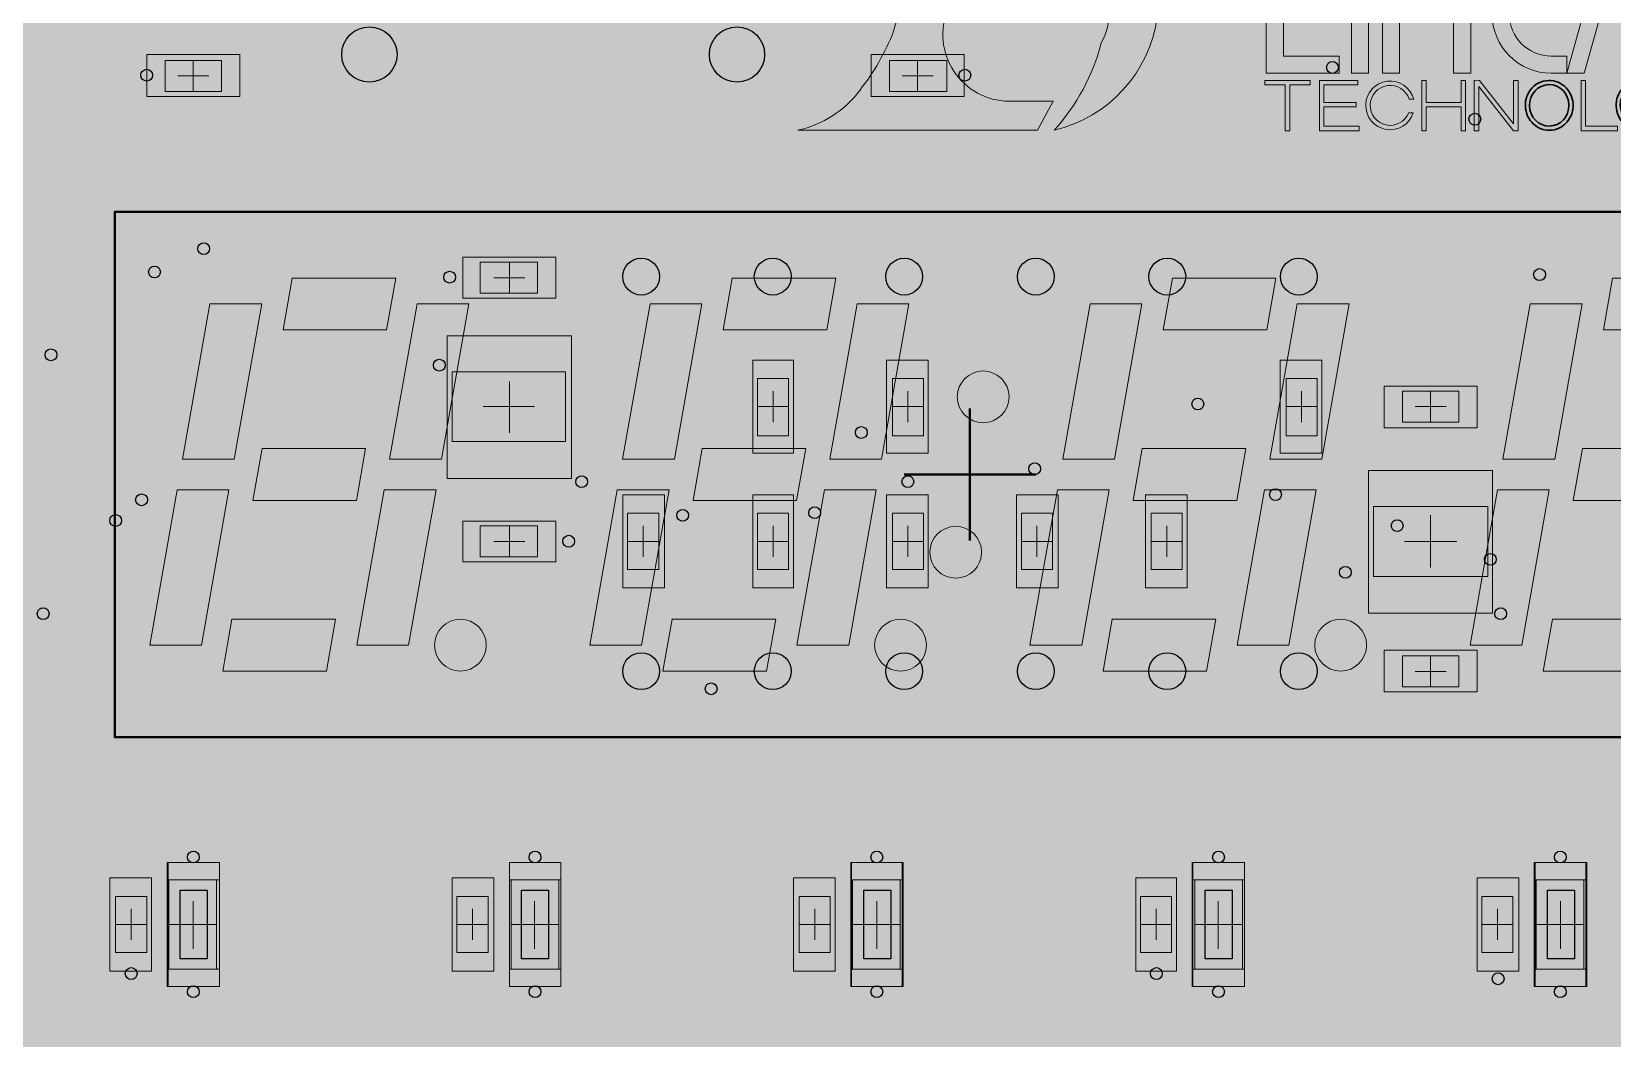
# Model space of a CAD drawing. Header units: metres. Extents: x 18 to 150, y 19 to 107.
# Drawn here: x 40.28 to 70.81, y 40.9 to 60.34 of the extents above; entities that cross this region are included whole.
import ezdxf

# ---------------------------------------------------------------- set-up
doc = ezdxf.new("R2010")
doc.units = ezdxf.units.M
for name, color, linetype, lineweight in [('7-SEG', 253, 'Continuous', 0), ('7-SEG-ON', 20, 'Continuous', 0), ('LED_GREEN', 80, 'Continuous', 0), ('RESISTOR', 251, 'Continuous', 0)]:
    doc.layers.add(name, color=color, linetype=linetype, lineweight=lineweight)
for name, color, linetype, lineweight, true_color in [('ANNOTATION', 7, 'Continuous', 30, 0xffffff), ('LED_BLB', 7, 'Continuous', 0, 0xf1eb9d), ('METAL', 7, 'Continuous', 0, 0xc1c6c8)]:
    doc.layers.add(name, color=color, linetype=linetype, lineweight=lineweight, true_color=true_color)
for name, color, linetype in [('CHIP', 250, 'Continuous'), ('PadHoleLayer', 156, 'Continuous'), ('PDF_Geometry', 6, 'Continuous'), ('Switches', 250, 'Continuous'), ('ViaHoleLayer', 16, 'Continuous')]:
    doc.layers.add(name, color=color, linetype=linetype)
doc.layers.add('LED_BLB_IN', color=7, linetype='Continuous', true_color=0xbabe74)
doc.layers.add('PCB', color=7, linetype='Continuous', true_color=0x1d428a)

# ---------------------------------------------------------------- blocks, each defined once
blk = doc.blocks.new('*U20')
at = {"layer": 'LED_BLB_IN'}
h = blk.add_hatch(color=256, dxfattribs=at)
h.dxf.hatch_style = 1
h.paths.add_polyline_path([(-0.2588016763149099, 0.6615313378169034), (0.2588016763149028, 0.6615313378169034), (0.2588016763149028, -0.6615313378168963), (-0.2588016763149099, -0.6615313378168963)])
h = blk.add_hatch(color=256, dxfattribs=at)
h.dxf.hatch_style = 1
h.paths.add_polyline_path([(-0.2588016763149099, 0.6615313378169034), (0.2588016763149028, 0.6615313378169034), (0.2588016763149028, -0.6615313378168963), (-0.2588016763149099, -0.6615313378168963)])
at = {"layer": 'LED_GREEN', "transparency": 33554534}
h = blk.add_hatch(color=256, dxfattribs=at)
h.dxf.hatch_style = 1
h.paths.add_polyline_path([(-0.4963328445464015, 0.8615313378169063), (0.4963328445464015, 0.8615313378169063), (0.4963328445464015, -0.8615313378168992), (-0.4963328445464015, -0.8615313378168992)])
at = {"layer": 'METAL'}
h = blk.add_hatch(color=256, dxfattribs=at)
h.dxf.hatch_style = 1
h.paths.add_polyline_path([(-0.4963328445464015, 1.198637639297367), (0.4963328445464015, 1.198637639297367), (0.4963328445464015, -1.19863763929736), (-0.4963328445464015, -1.19863763929736)])
at = {"layer": 'LED_BLB_IN'}
blk.add_lwpolyline([(-0.2588016763149099, 0.6615313378169034), (0.2588016763149028, 0.6615313378169034), (0.2588016763149028, -0.6615313378168963), (-0.2588016763149099, -0.6615313378168963)], close=True, dxfattribs=at)
at = {"layer": 'LED_GREEN'}
blk.add_lwpolyline([(0.4963328445464015, -0.8616376392973564), (0.4963328445464015, 0.8606376392973658), (-0.4963328445464015, 0.8606376392973658), (-0.4963328445464015, -0.8616376392973564)], close=True, dxfattribs=at)
at = {"layer": 'METAL'}
blk.add_lwpolyline([(-0.4963328445464015, 1.198637639297367), (0.4963328445464015, 1.198637639297367), (0.4963328445464015, -1.19863763929736), (-0.4963328445464015, -1.19863763929736)], close=True, dxfattribs=at)
blk = doc.blocks.new('*U17')
at = {"layer": 'METAL'}
h = blk.add_hatch(color=256, dxfattribs=at)
h.dxf.hatch_style = 1
h.paths.add_polyline_path([(-0.5070880949287613, 2.795442325903672), (1.492911905071239, 2.795442325903672), (1.669238885779706, 3.795442325903672), (-0.3307611142202944, 3.795442325903672)])
h = blk.add_hatch(color=256, dxfattribs=at)
h.dxf.hatch_style = 1
h.paths.add_polyline_path([(-1.918924604574514, 3.295442325903672), (-2.447905546699914, 0.2954423259036716), (-1.447905546699914, 0.2954423259036716), (-0.9189246045745136, 3.295442325903672)])
h = blk.add_hatch(color=256, dxfattribs=at)
h.dxf.hatch_style = 1
h.paths.add_polyline_path([(2.081075395425486, 3.295442325903672), (1.552094453300086, 0.2954423259036716), (2.552094453300086, 0.2954423259036716), (3.081075395425486, 3.295442325903672)])
h = blk.add_hatch(color=256, dxfattribs=at)
h.dxf.hatch_style = 1
h.paths.add_polyline_path([(-1.088163490354233, -0.5), (0.9118365096457666, -0.5), (1.088163490354233, 0.5), (-0.9118365096457666, 0.5)])
h = blk.add_hatch(color=256, dxfattribs=at)
h.dxf.hatch_style = 1
h.paths.add_polyline_path([(-2.552094453300057, -0.2954423259036645), (-3.081075395425458, -3.295442325903664), (-2.081075395425458, -3.295442325903664), (-1.552094453300057, -0.2954423259036645)])
h = blk.add_hatch(color=256, dxfattribs=at)
h.dxf.hatch_style = 1
h.paths.add_polyline_path([(1.447905546699943, -0.2954423259036645), (0.9189246045745421, -3.295442325903664), (1.918924604574542, -3.295442325903664), (2.447905546699943, -0.2954423259036645)])
h = blk.add_hatch(color=256, dxfattribs=at)
h.dxf.hatch_style = 1
h.paths.add_polyline_path([(-1.669238885779706, -3.795442325903664), (0.3307611142202944, -3.795442325903664), (0.5070880949287613, -2.795442325903664), (-1.492911905071239, -2.795442325903664)])
h = blk.add_hatch(color=256, dxfattribs=at)
h.dxf.hatch_style = 1
edge = h.paths.add_edge_path()
edge.add_arc((2.918924604574542, -3.295442325903664), 0.5, 0, 360)
at = {"layer": '7-SEG'}
for points in [[(-0.5070880949287613, 2.795442325903672), (1.492911905071239, 2.795442325903672), (1.669238885779706, 3.795442325903672), (-0.3307611142202944, 3.795442325903672), (-0.5070880949287613, 2.795442325903672)], [(-1.088163490354233, -0.5), (0.9118365096457666, -0.5), (1.088163490354233, 0.5), (-0.9118365096457666, 0.5), (-1.088163490354233, -0.5)], [(-1.669238885779706, -3.795442325903664), (0.3307611142202944, -3.795442325903664), (0.5070880949287613, -2.795442325903664), (-1.492911905071239, -2.795442325903664), (-1.669238885779706, -3.795442325903664)]]:
    blk.add_lwpolyline(points, dxfattribs=at)
for points in [[(-1.918924604574514, 3.295442325903672), (-2.447905546699914, 0.2954423259036716), (-1.447905546699914, 0.2954423259036716), (-0.9189246045745136, 3.295442325903672)], [(2.081075395425486, 3.295442325903672), (1.552094453300086, 0.2954423259036716), (2.552094453300086, 0.2954423259036716), (3.081075395425486, 3.295442325903672)], [(-2.552094453300057, -0.2954423259036645), (-3.081075395425458, -3.295442325903664), (-2.081075395425458, -3.295442325903664), (-1.552094453300057, -0.2954423259036645)], [(1.447905546699943, -0.2954423259036645), (0.9189246045745421, -3.295442325903664), (1.918924604574542, -3.295442325903664), (2.447905546699943, -0.2954423259036645)]]:
    blk.add_lwpolyline(points, close=True, dxfattribs=at)
blk.add_circle((2.918924604574542, -3.295442325903664), 0.5, dxfattribs=at)
blk = doc.blocks.new('*U18')
at = {"layer": '7-SEG-ON'}
h = blk.add_hatch(color=256, dxfattribs=at)
h.dxf.hatch_style = 1
h.paths.add_polyline_path([(-0.5070880949287613, 2.795442325903672), (1.492911905071239, 2.795442325903672), (1.669238885779706, 3.795442325903672), (-0.3307611142202944, 3.795442325903672)])
h = blk.add_hatch(color=256, dxfattribs=at)
h.dxf.hatch_style = 1
h.paths.add_polyline_path([(-1.918924604574514, 3.295442325903672), (-2.447905546699914, 0.2954423259036716), (-1.447905546699914, 0.2954423259036716), (-0.9189246045745136, 3.295442325903672)])
h = blk.add_hatch(color=256, dxfattribs=at)
h.dxf.hatch_style = 1
h.paths.add_polyline_path([(2.081075395425486, 3.295442325903672), (1.552094453300086, 0.2954423259036716), (2.552094453300086, 0.2954423259036716), (3.081075395425486, 3.295442325903672)])
h = blk.add_hatch(color=256, dxfattribs=at)
h.dxf.hatch_style = 1
h.paths.add_polyline_path([(-2.552094453300057, -0.2954423259036645), (-3.081075395425458, -3.295442325903664), (-2.081075395425458, -3.295442325903664), (-1.552094453300057, -0.2954423259036645)])
h = blk.add_hatch(color=256, dxfattribs=at)
h.dxf.hatch_style = 1
h.paths.add_polyline_path([(1.447905546699943, -0.2954423259036645), (0.9189246045745421, -3.295442325903664), (1.918924604574542, -3.295442325903664), (2.447905546699943, -0.2954423259036645)])
h = blk.add_hatch(color=256, dxfattribs=at)
h.dxf.hatch_style = 1
h.paths.add_polyline_path([(-1.669238885779706, -3.795442325903664), (0.3307611142202944, -3.795442325903664), (0.5070880949287613, -2.795442325903664), (-1.492911905071239, -2.795442325903664)])
at = {"layer": 'METAL'}
h = blk.add_hatch(color=256, dxfattribs=at)
h.dxf.hatch_style = 1
h.paths.add_polyline_path([(-1.088163490354233, -0.5), (0.9118365096457666, -0.5), (1.088163490354233, 0.5), (-0.9118365096457666, 0.5)])
h = blk.add_hatch(color=256, dxfattribs=at)
h.dxf.hatch_style = 1
edge = h.paths.add_edge_path()
edge.add_arc((2.918924604574542, -3.295442325903664), 0.5, 0, 360)
at = {"layer": '7-SEG'}
blk.add_lwpolyline([(-1.088163490354233, -0.5), (0.9118365096457666, -0.5), (1.088163490354233, 0.5), (-0.9118365096457666, 0.5), (-1.088163490354233, -0.5)], dxfattribs=at)
blk.add_circle((2.918924604574542, -3.295442325903664), 0.5, dxfattribs=at)
at = {"layer": '7-SEG-ON'}
for points in [[(-0.5070880949287613, 2.795442325903672), (1.492911905071239, 2.795442325903672), (1.669238885779706, 3.795442325903672), (-0.3307611142202944, 3.795442325903672), (-0.5070880949287613, 2.795442325903672)], [(-1.669238885779706, -3.795442325903664), (0.3307611142202944, -3.795442325903664), (0.5070880949287613, -2.795442325903664), (-1.492911905071239, -2.795442325903664), (-1.669238885779706, -3.795442325903664)]]:
    blk.add_lwpolyline(points, dxfattribs=at)
for points in [[(-1.918924604574514, 3.295442325903672), (-2.447905546699914, 0.2954423259036716), (-1.447905546699914, 0.2954423259036716), (-0.9189246045745136, 3.295442325903672)], [(2.081075395425486, 3.295442325903672), (1.552094453300086, 0.2954423259036716), (2.552094453300086, 0.2954423259036716), (3.081075395425486, 3.295442325903672)], [(-2.552094453300057, -0.2954423259036645), (-3.081075395425458, -3.295442325903664), (-2.081075395425458, -3.295442325903664), (-1.552094453300057, -0.2954423259036645)], [(1.447905546699943, -0.2954423259036645), (0.9189246045745421, -3.295442325903664), (1.918924604574542, -3.295442325903664), (2.447905546699943, -0.2954423259036645)]]:
    blk.add_lwpolyline(points, close=True, dxfattribs=at)
blk = doc.blocks.new('*U16')
at = {"layer": '7-SEG-ON'}
h = blk.add_hatch(color=256, dxfattribs=at)
h.dxf.hatch_style = 1
h.paths.add_polyline_path([(-0.5070880949287613, 2.795442325903672), (1.492911905071239, 2.795442325903672), (1.669238885779706, 3.795442325903672), (-0.3307611142202944, 3.795442325903672)])
h = blk.add_hatch(color=256, dxfattribs=at)
h.dxf.hatch_style = 1
h.paths.add_polyline_path([(-1.918924604574514, 3.295442325903672), (-2.447905546699914, 0.2954423259036716), (-1.447905546699914, 0.2954423259036716), (-0.9189246045745136, 3.295442325903672)])
h = blk.add_hatch(color=256, dxfattribs=at)
h.dxf.hatch_style = 1
h.paths.add_polyline_path([(-1.088163490354233, -0.5), (0.9118365096457666, -0.5), (1.088163490354233, 0.5), (-0.9118365096457666, 0.5)])
h = blk.add_hatch(color=256, dxfattribs=at)
h.dxf.hatch_style = 1
h.paths.add_polyline_path([(-2.552094453300057, -0.2954423259036645), (-3.081075395425458, -3.295442325903664), (-2.081075395425458, -3.295442325903664), (-1.552094453300057, -0.2954423259036645)])
at = {"layer": 'METAL'}
h = blk.add_hatch(color=256, dxfattribs=at)
h.dxf.hatch_style = 1
h.paths.add_polyline_path([(2.081075395425486, 3.295442325903672), (1.552094453300086, 0.2954423259036716), (2.552094453300086, 0.2954423259036716), (3.081075395425486, 3.295442325903672)])
h = blk.add_hatch(color=256, dxfattribs=at)
h.dxf.hatch_style = 1
h.paths.add_polyline_path([(1.447905546699943, -0.2954423259036645), (0.9189246045745421, -3.295442325903664), (1.918924604574542, -3.295442325903664), (2.447905546699943, -0.2954423259036645)])
h = blk.add_hatch(color=256, dxfattribs=at)
h.dxf.hatch_style = 1
h.paths.add_polyline_path([(-1.669238885779706, -3.795442325903664), (0.3307611142202944, -3.795442325903664), (0.5070880949287613, -2.795442325903664), (-1.492911905071239, -2.795442325903664)])
h = blk.add_hatch(color=256, dxfattribs=at)
h.dxf.hatch_style = 1
edge = h.paths.add_edge_path()
edge.add_arc((2.918924604574542, -3.295442325903664), 0.5, 0, 360)
at = {"layer": '7-SEG'}
for points in [[(2.081075395425486, 3.295442325903672), (1.552094453300086, 0.2954423259036716), (2.552094453300086, 0.2954423259036716), (3.081075395425486, 3.295442325903672)], [(1.447905546699943, -0.2954423259036645), (0.9189246045745421, -3.295442325903664), (1.918924604574542, -3.295442325903664), (2.447905546699943, -0.2954423259036645)]]:
    blk.add_lwpolyline(points, close=True, dxfattribs=at)
blk.add_lwpolyline([(-1.669238885779706, -3.795442325903664), (0.3307611142202944, -3.795442325903664), (0.5070880949287613, -2.795442325903664), (-1.492911905071239, -2.795442325903664), (-1.669238885779706, -3.795442325903664)], dxfattribs=at)
blk.add_circle((2.918924604574542, -3.295442325903664), 0.5, dxfattribs=at)
at = {"layer": '7-SEG-ON'}
for points in [[(-0.5070880949287613, 2.795442325903672), (1.492911905071239, 2.795442325903672), (1.669238885779706, 3.795442325903672), (-0.3307611142202944, 3.795442325903672), (-0.5070880949287613, 2.795442325903672)], [(-1.088163490354233, -0.5), (0.9118365096457666, -0.5), (1.088163490354233, 0.5), (-0.9118365096457666, 0.5), (-1.088163490354233, -0.5)]]:
    blk.add_lwpolyline(points, dxfattribs=at)
for points in [[(-1.918924604574514, 3.295442325903672), (-2.447905546699914, 0.2954423259036716), (-1.447905546699914, 0.2954423259036716), (-0.9189246045745136, 3.295442325903672)], [(-2.552094453300057, -0.2954423259036645), (-3.081075395425458, -3.295442325903664), (-2.081075395425458, -3.295442325903664), (-1.552094453300057, -0.2954423259036645)]]:
    blk.add_lwpolyline(points, close=True, dxfattribs=at)
blk = doc.blocks.new('LINEAR TECH')
at = {"layer": 'ANNOTATION'}
h = blk.add_hatch(color=256, dxfattribs=at)
h.dxf.hatch_style = 1
edge = h.paths.add_edge_path()
edge.add_line((0, 0), (4.626031840400749, -0.00191955551354539))
edge.add_line((4.626031840400749, -0.00191955551354539), (4.928759317501893, 0.5610725039951205))
edge.add_line((4.928759317501893, 0.5610725039951205), (3.989922166330594, 0.5610725039951205))
edge.add_arc((4.085128420867689, 1.843328603528007), 1.285785726974862, 153.8824519708261, 265.75363655423314, ccw=False)
edge.add_arc((7.592252955351261, 0.9878866353270208), 4.873528446852949, 140.5350401398512, 163.0420241634, ccw=False)
edge.add_arc((3.999936798193593, 2.26823795254738), 1.825238212600503, 95.34776291812565, 134.5289854023337)
edge.add_arc((5.792133294811415, 0.8965487719539895), 4.072181129779375, 138.9757113119129, 165.5799914402694)
edge.add_arc((-2.265182571510798, 3.511179069022333), 4.413840888579909, 321.57264428057556, 338.7388729883635, ccw=False)
edge.add_arc((-0.4202675945728895, 1.962791091400989), 2.007280179628935, 282.08553279587215, 323.4668018395001, ccw=False)
h = blk.add_hatch(color=256, dxfattribs=at)
h.dxf.hatch_style = 1
edge = h.paths.add_edge_path()
edge.add_line((3.85925666526196, 3.530624883452745), (4.162313763006843, 4.093830226907357))
edge.add_line((4.162313763006843, 4.093830226907357), (8.788345603407592, 4.092666859929452))
edge.add_arc((9.277706086732685, 2.02213640969098), 2.127573742083901, 103.2975843058664, 142.2494645982453)
edge.add_arc((11.42060093000847, 0.3707084000297587), 4.832975004587621, 142.3226777403317, 157.9890316745283)
edge.add_arc((4.361562200449614, 2.535582543347256), 2.602456433955687, 283.06611517872545, 352.1920404572092, ccw=False)
edge.add_arc((1.988783091797931, 2.684422853636232), 3.996462347836144, 317.8113651634532, 345.4817802377087)
edge.add_arc((4.76929483386102, 2.286337531639387), 1.244597711886554, 330.9796642218444, 448.6703947132416)
edge.add_line((4.798174363737203, 3.530600139446669), (3.85925666526196, 3.530624883452745))
h = blk.add_hatch(color=256, dxfattribs=at)
h.dxf.hatch_style = 1
h.paths.add_polyline_path([(9.043026024321158, 4.105812906779811), (9.37503157036631, 4.105812906779811), (9.37503157036631, 1.430417867686081), (10.45159198227221, 1.430417867686081), (10.45159198227221, 1.098431711090569), (9.043026024321158, 1.098431711090569)])
h = blk.add_hatch(color=256, dxfattribs=at)
h.dxf.hatch_style = 1
h.paths.add_polyline_path([(10.68891884576534, 4.105812906779811), (11.02080805511269, 4.105812906779811), (11.02080805511269, 1.098548047788356), (10.68891884576534, 1.098548047788356)])
h = blk.add_hatch(color=256, dxfattribs=at)
h.dxf.hatch_style = 1
edge = h.paths.add_edge_path()
edge.add_line((11.28673435681269, 4.105735348981284), (11.28673435681269, 1.098334763842409))
edge.add_line((11.28673435681269, 1.098334763842409), (11.61860417671043, 1.098334763842409))
edge.add_line((11.61860417671043, 1.098334763842409), (11.61869489037222, 3.758758229897637))
edge.add_arc((10.58223802163402, 0.8550357980370795), 3.083155332130509, 47.574218342864185, 70.3564464366462, ccw=False)
edge.add_line((12.66224130314155, 3.130872600394113), (12.66224130314155, 1.098334763842409))
edge.add_line((12.66224130314155, 1.098334763842409), (12.9942468491867, 1.098334763842409))
edge.add_line((12.9942468491867, 1.098334763842409), (12.9942468491867, 4.105735348981284))
edge.add_line((12.9942468491867, 4.105735348981284), (12.66224130314155, 4.105735348981284))
edge.add_line((12.66224130314155, 4.105735348981284), (12.66237783114833, 3.541015474223911))
edge.add_arc((11.21658332804486, 2.01543634197641), 2.101835729535789, 46.5380847188295, 83.56200962233412)
edge.add_line((11.45225761288548, 4.104017454937576), (11.28673435681269, 4.105735348981284))
h = blk.add_hatch(color=256, dxfattribs=at)
h.dxf.hatch_style = 1
edge = h.paths.add_edge_path()
edge.add_line((14.89164022180483, 3.772663383206385), (14.89164022180483, 4.104882213197484))
edge.add_line((14.89164022180483, 4.104882213197484), (13.4069125057001, 4.104882213197484))
edge.add_line((13.4069125057001, 4.104882213197484), (13.4069125057001, 3.355576932176938))
edge.add_line((13.4069125057001, 3.355576932176938), (13.18391444548488, 3.355576932176938))
edge.add_line((13.18391444548488, 3.355576932176938), (13.18391444548488, 3.023707112279212))
edge.add_line((13.18391444548488, 3.023707112279212), (13.4069125057001, 3.023707112279212))
edge.add_line((13.4069125057001, 3.023707112279212), (13.40671861120378, 2.245666666904349))
edge.add_arc((14.55406330486744, 2.244923465655736), 1.147344934370761, 179.9628862283899, 269.8016198942041)
edge.add_line((14.55009076174769, 1.097585408530719), (14.84964069412721, 1.09757857530677))
edge.add_line((14.84964069412721, 1.09757857530677), (14.84892526426599, 1.429487174103755))
edge.add_line((14.84892526426599, 1.429487174103755), (14.55010438664755, 1.429508716856091))
edge.add_arc((14.55197584315512, 2.242758249459582), 0.8132516859061875, 179.9615510406608, 269.8681507140762, ccw=False)
edge.add_line((13.73872434036181, 2.243303990854898), (13.7379679687133, 3.023707112279212))
edge.add_line((13.7379679687133, 3.023707112279212), (14.88700614334284, 3.023707112279212))
edge.add_line((14.88700614334284, 3.023707112279212), (14.88700614334284, 3.355576932176938))
edge.add_line((14.88700614334284, 3.355576932176938), (13.73889866229562, 3.355576932176938))
edge.add_line((13.73889866229562, 3.355576932176938), (13.7390149989934, 3.772663383206385))
edge.add_line((13.7390149989934, 3.772663383206385), (14.89164022180483, 3.772663383206385))
h = blk.add_hatch(color=256, dxfattribs=at)
h.dxf.hatch_style = 1
edge = h.paths.add_edge_path()
edge.add_line((14.84964069412721, 1.09757857530677), (15.18597206721541, 1.09757857530677))
edge.add_line((15.18597206721541, 1.09757857530677), (15.72562933503531, 3.024084689591241))
edge.add_line((15.72562933503531, 3.024084689591241), (16.14544110765868, 3.02558086330815))
edge.add_line((16.14544110765868, 3.02558086330815), (16.68498980769878, 1.098431711090569))
edge.add_line((16.68498980769878, 1.098431711090569), (17.2776671145937, 1.098431711090569))
edge.add_line((17.2776671145937, 1.098431711090569), (17.27748624777943, 1.519784565084223))
edge.add_arc((18.52891795876658, 3.152006470177576), 2.056752215200168, 232.5224589565818, 273.1954201007371)
edge.add_line((18.64356481370385, 1.098452045920993), (18.64359567280446, 1.430204583740135))
edge.add_arc((18.55546939660141, 3.276857335006769), 1.848754343961913, 236.2723738667401, 272.73220606458335, ccw=False)
edge.add_arc((17.31122430868126, 2.914383839110487), 1.195111802575504, 280.4971097979048, 454.4928603096571)
edge.add_line((17.21760538320272, 4.105823186054977), (16.94546767405225, 4.104668929251531))
edge.add_line((16.94546767405225, 4.104668929251531), (16.94546767405225, 1.386442595921181))
edge.add_line((16.94546767405225, 1.386442595921181), (16.18375314526735, 4.104475034755211))
edge.add_line((16.18375314526735, 4.104475034755211), (15.68722811909647, 4.104475034755211))
edge.add_line((15.68722811909647, 4.104475034755211), (15.47804207671133, 3.356526769350523))
edge.add_line((15.47804207671133, 3.356526769350523), (15.26170725747719, 3.356527015208897))
edge.add_line((15.26170725747719, 3.356527015208897), (15.26170725747719, 3.024308185217791))
edge.add_line((15.26170725747719, 3.024308185217791), (15.38551220185096, 3.023790321726096))
edge.add_line((15.38551220185096, 3.023790321726096), (14.84964069412721, 1.09757857530677))
h.paths.add_polyline_path([(15.93580086337602, 3.774369654773977), (15.81850867667844, 3.35565183458499), (16.05330092814467, 3.356527015208897)], flags=16)
edge = h.paths.add_edge_path(flags=16)
edge.add_line((17.2776671145937, 3.775746305697837), (17.27613138416795, 2.009073059380711))
edge.add_arc((17.28662726132801, 2.892401226191185), 0.8833905216370121, 269.3192324361528, 450.5811556521527)
h = blk.add_hatch(color=256, dxfattribs=at)
h.dxf.hatch_style = 1
h.paths.add_polyline_path([(9.019370895770372, 0.8755112086738706), (9.019370895770372, 0.9608247870537525), (9.892070634247638, 0.9608247870537525), (9.892070634247638, 0.8755112086738706), (9.498426027823022, 0.8755112086738706), (9.498426027823022, -0.01136221748422628), (9.41311244944314, -0.01136221748422628), (9.41311244944314, 0.8755112086738706)])
h = blk.add_hatch(color=256, dxfattribs=at)
h.dxf.hatch_style = 1
h.paths.add_polyline_path([(10.0702596763638, 0.9609217343019054), (10.81019985321218, 0.9609217343019054), (10.81019985321218, 0.8756081559220306), (10.15557325474366, 0.8756081559220306), (10.15557325474366, 0.5340630006580369), (10.78169736225345, 0.5340630006580369), (10.78169736225345, 0.4487494222781621), (10.15557325474366, 0.4487494222781621), (10.15557325474366, 0.07395136089564858), (10.83870234417092, 0.07395136089564858), (10.83870234417092, -0.01136221748422628), (10.0702596763638, -0.01136221748422628)])
h = blk.add_hatch(color=256, dxfattribs=at)
h.dxf.hatch_style = 1
edge = h.paths.add_edge_path()
edge.add_line((11.80501434547046, 0.5952754931455999), (11.89181708874164, 0.5952557051815006))
edge.add_arc((11.43616825081838, 0.4769458248113957), 0.4707579965268872, 14.55550855909162, 342.4215195206239)
edge.add_line((11.88494381036994, 0.3347713248362254), (11.79586252524425, 0.3348170162417574))
edge.add_arc((11.43772974324245, 0.4777908763476866), 0.3856171861029289, 17.738097504427515, 338.2371148053001, ccw=False)
h = blk.add_hatch(color=256, dxfattribs=at)
h.dxf.hatch_style = 1
h.paths.add_polyline_path([(12.04928263193175, 0.9608247870537525), (12.13459621031163, 0.9608247870537525), (12.13459621031163, 0.533966053409884), (12.80814691162077, 0.533966053409884), (12.80814691162077, 0.9608247870537525), (12.89346049000066, 0.9608247870537525), (12.89346049000066, -0.01147855418201971), (12.80814691162077, -0.01147855418201971), (12.80814691162077, 0.4486524750300021), (12.13459621031163, 0.4486524750300021), (12.13459621031163, -0.01147855418201971), (12.04928263193175, -0.01147855418201971)])
h = blk.add_hatch(color=256, dxfattribs=at)
h.dxf.hatch_style = 1
h.paths.add_polyline_path([(13.06294366923213, 0.961580975589392), (13.16045321143041, 0.9596614200758395), (13.8208578658892, 0.1206411556090004), (13.82045068744693, 0.9608247870537525), (13.90743175849514, 0.9608247870537525), (13.90743175849514, -0.01147855418201971), (13.8208578658892, -0.01147855418201971), (13.14835419486017, 0.8453218355971757), (13.14847053155797, -0.01074175509601361), (13.06294366923213, -0.01074175509601361)])
h = blk.add_hatch(color=256, dxfattribs=at)
h.dxf.hatch_style = 1
edge = h.paths.add_edge_path()
edge.add_spline(control_points=[(14.50369803113752, 0.9589335326051582), (14.43071602619977, 0.958044431675134), (14.35805016565659, 0.9387743709287051), (14.18188376353887, 0.8419934375585996), (14.09730431018207, 0.7312796283891956), (14.03119819810767, 0.4800851606984367), (14.04971148770235, 0.3409651900890012), (14.17976058790952, 0.1174445121757159), (14.29102634490832, 0.03461215008082519), (14.53953852535317, -0.01960488517581638), (14.67436163799388, 0.009915039373574075), (14.88016466479113, 0.1621977512184856), (14.94993018461337, 0.2831629617400253), (14.98400123552657, 0.5410157067934875), (14.9483027202263, 0.676608058449105), (14.79098911403384, 0.8808951415868904), (14.66984867656205, 0.9479019009460004), (14.53003318474313, 0.9586677205753347), (14.5168620444183, 0.9590939027739509), (14.50369803113752, 0.9589335326051582)], knot_values=[0, 0, 0, 0, 0.4701413895731228, 0.4701413895731228, 1.288461805404229, 1.288461805404229, 2.106782221235335, 2.106782221235335, 2.925102637066441, 2.925102637066441, 3.743423052897547, 3.743423052897547, 4.561743468728653, 4.561743468728653, 5.380063884559759, 5.380063884559759, 6.198384300390866, 6.198384300390866, 6.283185307179586, 6.283185307179586, 6.283185307179586, 6.283185307179586], degree=3, periodic=0)
edge = h.paths.add_edge_path(flags=16)
edge.add_ellipse((14.50955548408243, 0.4781234858338905), major_axis=(-0.004880830149825304, 0.4006437942725444), ratio=0.9522605501137125, start_angle=0, end_angle=360)
h = blk.add_hatch(color=256, dxfattribs=at)
h.dxf.hatch_style = 1
h.paths.add_polyline_path([(15.12444934353375, 0.9608247870537525), (15.2099374269603, 0.9608247870537525), (15.2099374269603, 0.07383502419786225), (15.83144684545773, 0.07383502419786225), (15.83144684545773, -0.01147855418201971), (15.12444934353375, -0.01147855418201971)])
h = blk.add_hatch(color=256, dxfattribs=at)
h.dxf.hatch_style = 1
edge = h.paths.add_edge_path()
edge.add_spline(control_points=[(16.25689206684402, 0.9612020982120768), (16.18391006190627, 0.9603129972820525), (16.11124420136309, 0.9410429365356237), (15.93507779924537, 0.8442620031655181), (15.85049834588857, 0.7335481939961142), (15.78439223381417, 0.4823537263053552), (15.80290552340885, 0.3432337556959197), (15.93295462361602, 0.1197130777826345), (16.04422038061482, 0.03688071568774376), (16.29273256105967, -0.01733631956889781), (16.42755567370038, 0.01218360498049265), (16.63335870049763, 0.1644663168254041), (16.70312422031987, 0.2854315273469439), (16.73719527123307, 0.5432842724004061), (16.7014967559328, 0.6788766240560236), (16.54418314974034, 0.883163707193809), (16.42304271226855, 0.9501704665529189), (16.28322722044962, 0.9609362861822532), (16.2700560801248, 0.9613624683808695), (16.25689206684402, 0.9612020982120768)], knot_values=[0, 0, 0, 0, 0.4701413895731228, 0.4701413895731228, 1.288461805404229, 1.288461805404229, 2.106782221235335, 2.106782221235335, 2.925102637066441, 2.925102637066441, 3.743423052897547, 3.743423052897547, 4.561743468728653, 4.561743468728653, 5.380063884559759, 5.380063884559759, 6.198384300390866, 6.198384300390866, 6.283185307179586, 6.283185307179586, 6.283185307179586, 6.283185307179586], degree=3, periodic=0)
edge = h.paths.add_edge_path(flags=16)
edge.add_ellipse((16.26274951978893, 0.4803920514408091), major_axis=(-0.004880830149825304, 0.4006437942725444), ratio=0.9522605501137125, start_angle=0, end_angle=360)
h = blk.add_hatch(color=256, dxfattribs=at)
h.dxf.hatch_style = 1
edge = h.paths.add_edge_path()
edge.add_arc((17.32824712060829, 0.4724661128749465), 0.4759435363578365, 22.16004213845821, 324.230215045388)
edge.add_line((17.71441446754979, 0.1942628958609092), (17.71400728910752, -0.006553633975542539))
edge.add_line((17.71400728910752, -0.006553633975542539), (17.79943720418519, -0.006553633975542539))
edge.add_line((17.79943720418519, -0.006553633975542539), (17.79943720418519, 0.477135576539105))
edge.add_line((17.79943720418519, 0.477135576539105), (17.38211807976017, 0.477135576539105))
edge.add_line((17.38211807976017, 0.477135576539105), (17.38211807976017, 0.391821998159223))
edge.add_line((17.38211807976017, 0.391821998159223), (17.70518508952507, 0.391821998159223))
edge.add_arc((17.32749783097387, 0.4854336070154007), 0.3891154052264686, 25.338442885784275, 346.07949437165485, ccw=False)
edge.add_line((17.67917862534582, 0.6519611346331331), (17.76903454716254, 0.6519896333185926))
h = blk.add_hatch(color=256, dxfattribs=at)
h.dxf.hatch_style = 1
h.paths.add_polyline_path([(17.73250482405626, 0.9611544076974923), (17.83214720571403, 0.9611544076974923), (18.18348403304207, 0.4732576866127403), (18.5350535337657, 0.9611544076974923), (18.6346571365242, 0.9611544076974923), (18.22524890754895, 0.3923649027489162), (18.22617960113127, -0.01136221748422628), (18.14109869614698, -0.01136221748422628), (18.1408660227514, 0.3963397399234339)])
at = {"layer": 'ANNOTATION', "lineweight": 0}
for points in [[(0, 0), (4.626031840400749, -0.00191955551354539), (4.928759317501893, 0.5610725039951205), (3.989922166330594, 0.5610725039951205, -0.5309886800216436), (2.930630683165511, 2.409349724452682, -0.09852217261142407), (3.829823480720897, 4.085531542464956, 0.1726456170746783), (2.719951994347575, 3.569442561615588, 0.1166073140200015), (1.848241117801535, 1.910636366716645, -0.07504219119457403), (1.192606267952172, 0.7678803737678024, -0.1825479746044856), (0, 0)], [(17.2776671145937, 3.775746305697837), (17.27613138416795, 2.009073059380711, 1.011073441771569), (17.2776671145937, 3.775746305697837, 2.029480439728961)], [(11.80501434547046, 0.5952754931455999), (11.89181708874164, 0.5952557051815006, 7.085310813728), (11.88494381036994, 0.3347713248362254), (11.79586252524425, 0.3348170162417574, -5.744393958001713), (11.80501434547046, 0.5952754931455999, -0.406905922907453)]]:
    blk.add_lwpolyline(points, format="xyb", dxfattribs=at)
for points in [[(3.85925666526196, 3.530624883452745), (4.162313763006843, 4.093830226907357), (8.788345603407592, 4.092666859929452, 0.1716152734507386), (7.595467883160573, 3.324689538913496, 0.06846403568581107), (6.939891201660103, 2.182030493212814, -0.3111107846877996), (4.949913207050173, 0.0005041256904263491, 0.1213250514323791), (5.857630291562451, 1.682558270697889, 0.5639927382579848), (4.798174363737203, 3.530600139446669)], [(11.28673435681269, 4.105735348981284), (11.28673435681269, 1.098334763842409), (11.61860417671043, 1.098334763842409), (11.61869489037222, 3.758758229897637, -0.09973495295561692), (12.66224130314155, 3.130872600394113), (12.66224130314155, 1.098334763842409), (12.9942468491867, 1.098334763842409), (12.9942468491867, 4.105735348981284), (12.66224130314155, 4.105735348981284), (12.66237783114833, 3.541015474223911, 0.1629675045400013), (11.45225761288548, 4.104017454937576), (11.28673435681269, 4.105735348981284)], [(14.89164022180483, 3.772663383206385), (14.89164022180483, 4.104882213197484), (13.4069125057001, 4.104882213197484), (13.4069125057001, 3.355576932176938), (13.18391444548488, 3.355576932176938), (13.18391444548488, 3.023707112279212), (13.4069125057001, 3.023707112279212), (13.40671861120378, 2.245666666904349, 0.4133894168437456), (14.55009076174769, 1.097585408530719), (14.84964069412721, 1.09757857530677), (14.84964069412721, 1.09757857530677), (14.84892526426599, 1.429487174103755), (14.55010438664755, 1.429508716856091, -0.4137361850360102), (13.73872434036181, 2.243303990854898), (13.7379679687133, 3.023707112279212), (14.88700614334284, 3.023707112279212), (14.88700614334284, 3.355576932176938), (13.73889866229562, 3.355576932176938), (13.7390149989934, 3.772663383206385)], [(14.84964069412721, 1.09757857530677), (15.18597206721541, 1.09757857530677), (15.72562933503531, 3.024084689591241), (16.14544110765868, 3.02558086330815), (16.68498980769878, 1.098431711090569), (17.2776671145937, 1.098431711090569), (17.27748624777943, 1.519784565084223, 0.17935619930181), (18.64356481370385, 1.098452045920993), (18.64359567280446, 1.430204583740135, -0.160441825071082), (17.52895685958445, 1.739273309444251, 0.9489293278465227), (17.21760538320272, 4.105823186054977), (16.94546767405225, 4.104668929251531), (16.94546767405225, 1.386442595921181), (16.18375314526735, 4.104475034755211), (15.68722811909647, 4.104475034755211), (15.47804207671133, 3.356526769350523), (15.26170725747719, 3.356527015208897), (15.26170725747719, 3.024308185217791), (15.38551220185096, 3.023790321726096)], [(17.76903454716254, 0.6519896333185926, 3.871603018291975), (17.71441446754979, 0.1942628958609092), (17.71400728910752, -0.006553633975542539), (17.79943720418519, -0.006553633975542539), (17.79943720418519, 0.477135576539105), (17.38211807976017, 0.477135576539105), (17.38211807976017, 0.391821998159223), (17.70518508952507, 0.391821998159223, -5.780517562762043), (17.67917862534582, 0.6519611346331331)]]:
    blk.add_lwpolyline(points, format="xyb", close=True, dxfattribs=at)
for points in [[(9.043026024321158, 4.105812906779811), (9.37503157036631, 4.105812906779811), (9.37503157036631, 1.430417867686081), (10.45159198227221, 1.430417867686081), (10.45159198227221, 1.098431711090569), (9.043026024321158, 1.098431711090569)], [(10.68891884576534, 4.105812906779811), (11.02080805511269, 4.105812906779811), (11.02080805511269, 1.098548047788356), (10.68891884576534, 1.098548047788356)], [(15.93580086337602, 3.774369654773977), (15.81850867667844, 3.35565183458499), (16.05330092814467, 3.356527015208897)], [(9.019370895770372, 0.8755112086738706), (9.019370895770372, 0.9608247870537525), (9.892070634247638, 0.9608247870537525), (9.892070634247638, 0.8755112086738706), (9.498426027823022, 0.8755112086738706), (9.498426027823022, -0.01136221748422628), (9.41311244944314, -0.01136221748422628), (9.41311244944314, 0.8755112086738706)], [(10.0702596763638, 0.9609217343019054), (10.81019985321218, 0.9609217343019054), (10.81019985321218, 0.8756081559220306), (10.15557325474366, 0.8756081559220306), (10.15557325474366, 0.5340630006580369), (10.78169736225345, 0.5340630006580369), (10.78169736225345, 0.4487494222781621), (10.15557325474366, 0.4487494222781621), (10.15557325474366, 0.07395136089564858), (10.83870234417092, 0.07395136089564858), (10.83870234417092, -0.01136221748422628), (10.0702596763638, -0.01136221748422628)], [(12.04928263193175, 0.9608247870537525), (12.13459621031163, 0.9608247870537525), (12.13459621031163, 0.533966053409884), (12.80814691162077, 0.533966053409884), (12.80814691162077, 0.9608247870537525), (12.89346049000066, 0.9608247870537525), (12.89346049000066, -0.01147855418201971), (12.80814691162077, -0.01147855418201971), (12.80814691162077, 0.4486524750300021), (12.13459621031163, 0.4486524750300021), (12.13459621031163, -0.01147855418201971), (12.04928263193175, -0.01147855418201971)], [(13.06294366923213, 0.961580975589392), (13.16045321143041, 0.9596614200758395), (13.8208578658892, 0.1206411556090004), (13.82045068744693, 0.9608247870537525), (13.90743175849514, 0.9608247870537525), (13.90743175849514, -0.01147855418201971), (13.8208578658892, -0.01147855418201971), (13.14835419486017, 0.8453218355971757), (13.14847053155797, -0.01074175509601361), (13.06294366923213, -0.01074175509601361)], [(15.12444934353375, 0.9608247870537525), (15.2099374269603, 0.9608247870537525), (15.2099374269603, 0.07383502419786225), (15.83144684545773, 0.07383502419786225), (15.83144684545773, -0.01147855418201971), (15.12444934353375, -0.01147855418201971)], [(17.73250482405626, 0.9611544076974923), (17.83214720571403, 0.9611544076974923), (18.18348403304207, 0.4732576866127403), (18.5350535337657, 0.9611544076974923), (18.6346571365242, 0.9611544076974923), (18.22524890754895, 0.3923649027489162), (18.22617960113127, -0.01136221748422628), (18.14109869614698, -0.01136221748422628), (18.1408660227514, 0.3963397399234339)]]:
    blk.add_lwpolyline(points, close=True, dxfattribs=at)
at = {"layer": 'ANNOTATION'}
for centre in [(14.50955548408243, 0.4781234858338905), (16.26274951978893, 0.4803920514408091)]:
    blk.add_ellipse(centre, major_axis=(-0.004880830149825304, 0.4006437942725444), ratio=0.9522605501137124, dxfattribs=at)
for points in [[(14.50369803113752, 0.9589335326051582), (14.43071602619977, 0.958044431675134), (14.35805016565659, 0.9387743709287051), (14.18188376353887, 0.8419934375585996), (14.09730431018207, 0.7312796283891956), (14.03119819810767, 0.4800851606984367), (14.04971148770235, 0.3409651900890012), (14.17976058790952, 0.1174445121757159), (14.29102634490832, 0.03461215008082519), (14.53953852535317, -0.01960488517581638), (14.67436163799388, 0.009915039373574075), (14.88016466479113, 0.1621977512184856), (14.94993018461337, 0.2831629617400253), (14.98400123552657, 0.5410157067934875), (14.9483027202263, 0.676608058449105), (14.79098911403384, 0.8808951415868904), (14.66984867656205, 0.9479019009460004), (14.53003318474313, 0.9586677205753347), (14.5168620444183, 0.9590939027739509), (14.50369803113752, 0.9589335326051582)], [(16.25689206684402, 0.9612020982120768), (16.18391006190627, 0.9603129972820525), (16.11124420136309, 0.9410429365356237), (15.93507779924537, 0.8442620031655181), (15.85049834588857, 0.7335481939961142), (15.78439223381417, 0.4823537263053552), (15.80290552340885, 0.3432337556959197), (15.93295462361602, 0.1197130777826345), (16.04422038061482, 0.03688071568774376), (16.29273256105967, -0.01733631956889781), (16.42755567370038, 0.01218360498049265), (16.63335870049763, 0.1644663168254041), (16.70312422031987, 0.2854315273469439), (16.73719527123307, 0.5432842724004061), (16.7014967559328, 0.6788766240560236), (16.54418314974034, 0.883163707193809), (16.42304271226855, 0.9501704665529189), (16.28322722044962, 0.9609362861822532), (16.2700560801248, 0.9613624683808695), (16.25689206684402, 0.9612020982120768)]]:
    blk.add_open_spline(points, degree=3, knots=[0, 0, 0, 0, 0.4701413895731228, 0.4701413895731228, 1.288461805404229, 1.288461805404229, 2.106782221235335, 2.106782221235335, 2.925102637066441, 2.925102637066441, 3.743423052897547, 3.743423052897547, 4.561743468728653, 4.561743468728653, 5.380063884559759, 5.380063884559759, 6.198384300390866, 6.198384300390866, 6.283185307179586, 6.283185307179586, 6.283185307179586, 6.283185307179586], dxfattribs=at)

msp = doc.modelspace()

# ---------------------------------------------------------------- hatches: boundary and pattern name
at = {"layer": '7-SEG-ON'}
h = msp.add_hatch(color=256, dxfattribs=at)
h.dxf.hatch_style = 1
edge = h.paths.add_edge_path()
edge.add_arc((65.55842818937049, 48.4925085570004), 0.5000000000000018, 0, 360)
at = {"layer": 'CHIP'}
h = msp.add_hatch(color=256, dxfattribs=at)
h.dxf.hatch_style = 1
h.paths.add_polyline_path([(74.8983295652807, 56.86325480484317), (41.88067760431115, 56.86325480484317), (41.88067760431115, 46.71264696096496), (74.8983295652807, 46.71264696096496)])
at = {"layer": 'METAL'}
h = msp.add_hatch(color=256, dxfattribs=at)
h.dxf.hatch_style = 1
edge = h.paths.add_edge_path()
edge.add_arc((58.65399405585862, 53.28795088290406), 0.5, 0, 360)
h = msp.add_hatch(color=256, dxfattribs=at)
h.dxf.hatch_style = 1
edge = h.paths.add_edge_path()
edge.add_arc((58.12501311373322, 50.28795088290406), 0.5, 0, 360)
at = {"layer": 'PCB'}
h = msp.add_hatch(color=256, dxfattribs=at)
h.dxf.hatch_style = 1
h.paths.add_polyline_path([(25.4, 96.52), (147.32, 96.52), (147.32, 25.4), (25.4, 25.4)])
edge = h.paths.add_edge_path(flags=16)
edge.add_arc((29.21, 92.71), 1.828799999999999, 0, 360)
edge = h.paths.add_edge_path(flags=16)
edge.add_arc((29.21, 29.21), 1.828799999999999, 0, 360)
edge = h.paths.add_edge_path(flags=16)
edge.add_arc((143.51, 29.21), 1.828799999999994, 0, 360)
edge = h.paths.add_edge_path(flags=16)
edge.add_arc((143.51, 92.71), 1.828800000000002, 0, 360)

# ---------------------------------------------------------------- linework, layer by layer
at = {"layer": '7-SEG'}
for centre in [(58.65399405585862, 53.28795088290406), (58.12501311373322, 50.28795088290406)]:
    msp.add_circle(centre, 0.5, dxfattribs=at)
at = {"layer": '7-SEG-ON'}
msp.add_circle((65.55842818937049, 48.4925085570004), 0.5000000000000018, dxfattribs=at)
at = {"layer": 'PadHoleLayer'}
for centre, radius in [((46.80000038, 59.89999957999999), 0.5334), ((53.90000142, 59.89999957999999), 0.5334), ((52.05000004, 55.61000054), 0.3556), ((54.59000003999999, 55.61000054), 0.3556), ((57.13000003999999, 55.61000054), 0.3556), ((59.67000004, 55.61000054), 0.3556), ((62.21000004, 55.61000054), 0.3556), ((64.75000004, 55.61000054), 0.3556), ((52.05000004, 47.99000054), 0.35549967), ((54.59000003999999, 47.99000054), 0.3556), ((57.13000003999999, 47.99000054), 0.3556), ((59.67000004, 47.99000054), 0.3556), ((62.21000004, 47.99000054), 0.3556), ((64.75000004, 47.99000054), 0.3556)]:
    msp.add_circle(centre, radius, dxfattribs=at)
at = {"layer": 'PDF_Geometry', "lineweight": 20}
for points in [[(44.29664355451021, 59.09196444727911), (42.49874327994774, 59.09196444727911), (42.49874327994774, 59.89727394526021), (44.29664355451021, 59.89727394526021)], [(58.2865550659494, 59.89727394526021), (58.2865550659494, 59.09196444727911), (56.48865479138694, 59.09196444727911), (56.48865479138694, 59.89727394526021)], [(43.94080912516972, 59.18560508657924), (43.94080912516972, 59.78490517810006), (42.85457770928823, 59.78490517810006), (42.85457770928823, 59.18560508657924)], [(57.94944876446894, 59.78490517810006), (56.84448922072743, 59.78490517810006), (56.84448922072743, 59.18560508657924), (57.94944876446894, 59.18560508657924)], [(50.40201323687859, 55.19651385239377), (48.60411296231612, 55.19651385239377), (48.60411296231612, 55.98309522251485), (50.40201323687859, 55.98309522251485)], [(48.94121926379658, 55.88945458321471), (50.0461788075381, 55.88945458321471), (50.0461788075381, 55.2901544916939), (48.94121926379658, 55.2901544916939)], [(50.70166328263899, 54.46611686585277), (50.70166328263899, 51.71308207042899), (48.30446291655571, 51.71308207042899), (48.30446291655571, 54.46611686585277)], [(50.58929451547884, 53.77317613503182), (50.58929451547884, 52.42475092910997), (48.39810355585583, 52.42475092910997), (48.39810355585583, 53.77317613503182)], [(54.99040456258487, 53.99791366935212), (54.99040456258487, 52.20001339478966), (54.2038231924638, 52.20001339478966), (54.2038231924638, 53.99791366935212)], [(57.59361433512845, 53.99791366935212), (57.59361433512845, 52.20001339478966), (56.78830483714734, 52.20001339478966), (56.78830483714734, 53.99791366935212)], [(65.19723424629888, 53.99791366935212), (65.19723424629888, 52.20001339478966), (64.39192474831778, 52.20001339478966), (64.39192474831778, 53.99791366935212)], [(54.89676392328475, 53.64207924001164), (54.89676392328475, 52.53711969627012), (54.29746383176392, 52.53711969627012), (54.29746383176392, 53.64207924001164)], [(56.9006736043075, 53.64207924001164), (56.9006736043075, 52.53711969627012), (57.49997369582832, 52.53711969627012), (57.49997369582832, 53.64207924001164)], [(65.10359360699874, 53.64207924001164), (65.10359360699874, 52.53711969627012), (64.50429351547793, 52.53711969627012), (64.50429351547793, 53.64207924001164)], [(68.19373470390299, 53.49225421713143), (68.19373470390299, 52.68694471915033), (66.39583442934052, 52.68694471915033), (66.39583442934052, 53.49225421713143)], [(67.8379002745625, 52.79931348631048), (66.75166885868101, 52.79931348631048), (66.75166885868101, 53.39861357783131), (67.8379002745625, 53.39861357783131)], [(68.49338474966339, 51.8629070933092), (68.49338474966339, 49.10987229788542), (66.09618438358011, 49.10987229788542), (66.09618438358011, 51.8629070933092)], [(52.49956355720145, 51.39470389680856), (51.69425405922036, 51.39470389680856), (51.69425405922036, 49.59680362224609), (52.49956355720145, 49.59680362224609)], [(54.99040456258487, 51.39470389680856), (54.99040456258487, 49.59680362224609), (54.2038231924638, 49.59680362224609), (54.2038231924638, 51.39470389680856)], [(57.59361433512845, 51.39470389680856), (57.59361433512845, 49.59680362224609), (56.78830483714734, 49.59680362224609), (56.78830483714734, 51.39470389680856)], [(60.1031834683719, 51.39470389680856), (59.29787397039078, 51.39470389680856), (59.29787397039078, 49.59680362224609), (60.1031834683719, 49.59680362224609)], [(62.59402447375531, 51.39470389680856), (61.7887149757742, 51.39470389680856), (61.7887149757742, 49.59680362224609), (62.59402447375531, 49.59680362224609)], [(52.38719479004131, 51.03886946746807), (51.78789469852049, 51.03886946746807), (51.78789469852049, 49.95263805158658), (52.38719479004131, 49.95263805158658)], [(54.89676392328475, 51.03886946746807), (54.89676392328475, 49.95263805158658), (54.29746383176392, 49.95263805158658), (54.29746383176392, 51.03886946746807)], [(56.9006736043075, 51.03886946746807), (56.9006736043075, 49.95263805158658), (57.49997369582832, 49.95263805158658), (57.49997369582832, 51.03886946746807)], [(59.99081470121173, 51.03886946746807), (59.39151460969092, 51.03886946746807), (59.39151460969092, 49.95263805158658), (59.99081470121173, 49.95263805158658)], [(62.50038383445518, 51.03886946746807), (61.90108374293436, 51.03886946746807), (61.90108374293436, 49.95263805158658), (62.50038383445518, 49.95263805158658)], [(68.39974411036327, 51.16996636248825), (68.39974411036327, 49.8215411565664), (66.18982502288024, 49.8215411565664), (66.18982502288024, 51.16996636248825)], [(50.40201323687859, 50.88904444458786), (50.40201323687859, 50.10246307446678), (48.60411296231612, 50.10246307446678), (48.60411296231612, 50.88904444458786)], [(50.0461788075381, 50.79540380528773), (48.94121926379658, 50.79540380528773), (48.94121926379658, 50.19610371376691), (50.0461788075381, 50.19610371376691)], [(68.19373470390299, 48.39820343920444), (68.19373470390299, 47.59289394122334), (66.39583442934052, 47.59289394122334), (66.39583442934052, 48.39820343920444)], [(67.8379002745625, 48.2858346720443), (67.8379002745625, 47.68653458052347), (66.75166885868101, 47.68653458052347), (66.75166885868101, 48.2858346720443)], [(42.89203396500828, 44.29674343785882), (42.89203396500828, 41.89954307177554), (43.90335286944966, 41.89954307177554), (43.90335286944966, 44.29674343785882)], [(49.50306309959736, 44.29674343785882), (49.50306309959736, 41.89954307177554), (50.49565387617871, 41.89954307177554), (50.49565387617871, 44.29674343785882)], [(57.08795488290775, 44.29674343785882), (57.08795488290775, 41.89954307177554), (56.09536410632639, 41.89954307177554), (56.09536410632639, 44.29674343785882)], [(63.69898401749683, 44.29674343785882), (63.69898401749683, 41.89954307177554), (62.68766511305543, 41.89954307177554), (62.68766511305543, 44.29674343785882)], [(69.2986942476445, 44.29674343785882), (69.2986942476445, 41.89954307177554), (70.29128502422587, 41.89954307177554), (70.29128502422587, 44.29674343785882)], [(41.78707442126677, 43.99709339209841), (41.78707442126677, 42.19919311753594), (42.59238391924787, 42.19919311753594), (42.59238391924787, 43.99709339209841)], [(49.20341305383694, 43.99709339209841), (49.20341305383694, 42.19919311753594), (48.39810355585583, 42.19919311753594), (48.39810355585583, 43.99709339209841)], [(54.99040456258487, 43.99709339209841), (54.99040456258487, 42.19919311753594), (55.79571406056598, 42.19919311753594), (55.79571406056598, 43.99709339209841)], [(61.60143369717395, 43.99709339209841), (61.60143369717395, 42.19919311753594), (62.38801506729503, 42.19919311753594), (62.38801506729503, 43.99709339209841)], [(68.19373470390299, 43.99709339209841), (68.19373470390299, 42.19919311753594), (68.99904420188409, 42.19919311753594), (68.99904420188409, 43.99709339209841)], [(42.92949022072833, 43.95963713637836), (42.92949022072833, 42.236649373256), (43.84716848586959, 42.236649373256), (43.84716848586959, 43.95963713637836)], [(49.5405193553174, 43.95963713637836), (49.5405193553174, 42.236649373256), (50.45819762045866, 42.236649373256), (50.45819762045866, 43.95963713637836)], [(57.05049862718771, 43.95963713637836), (57.05049862718771, 42.236649373256), (56.13282036204644, 42.236649373256), (56.13282036204644, 43.95963713637836)], [(63.66152776177677, 43.95963713637836), (63.66152776177677, 42.236649373256), (62.74384949663551, 42.236649373256), (62.74384949663551, 43.95963713637836)], [(69.33615050336455, 43.95963713637836), (69.33615050336455, 42.236649373256), (70.25382876850581, 42.236649373256), (70.25382876850581, 43.95963713637836)], [(41.89944318842691, 43.64125896275793), (41.89944318842691, 42.55502754687643), (42.49874327994774, 42.55502754687643), (42.49874327994774, 43.64125896275793)], [(49.09104428667678, 43.64125896275793), (49.09104428667678, 42.55502754687643), (48.49174419515596, 42.55502754687643), (48.49174419515596, 43.64125896275793)], [(55.10277332974503, 43.64125896275793), (55.10277332974503, 42.55502754687643), (55.70207342126585, 42.55502754687643), (55.70207342126585, 43.64125896275793)], [(61.69507433647408, 43.64125896275793), (61.69507433647408, 42.55502754687643), (62.2943744279949, 42.55502754687643), (62.2943744279949, 43.64125896275793)], [(68.28737534320311, 43.64125896275793), (68.28737534320311, 42.55502754687643), (68.88667543472394, 42.55502754687643), (68.88667543472394, 43.64125896275793)]]:
    msp.add_lwpolyline(points, close=True, dxfattribs=at)
for points in [[(43.39769341722897, 59.18560508657924), (43.39769341722897, 59.78490517810006)], [(57.38760492866817, 59.18560508657924), (57.38760492866817, 59.78490517810006)], [(43.09804337146856, 59.48525513233965), (43.69734346298938, 59.48525513233965)], [(57.08795488290775, 59.48525513233965), (57.68725497442857, 59.48525513233965)], [(49.50306309959736, 55.2901544916939), (49.50306309959736, 55.88945458321471)], [(49.20341305383694, 55.58980453745431), (49.80271314535776, 55.58980453745431)], [(49.50306309959736, 52.5933040798502), (49.50306309959736, 53.58589485643156)], [(54.59711387752434, 52.79931348631048), (54.59711387752434, 53.39861357783131)], [(57.2003236500679, 52.79931348631048), (57.2003236500679, 53.39861357783131)], [(64.80394356123834, 52.79931348631048), (64.80394356123834, 53.39861357783131)], [(67.29478456662176, 52.79931348631048), (67.29478456662176, 53.39861357783131)], [(48.99740364737666, 53.09896353207089), (49.98999442395801, 53.09896353207089)], [(54.29746383176392, 53.09896353207089), (54.89676392328475, 53.09896353207089)], [(56.9006736043075, 53.09896353207089), (57.49997369582832, 53.09896353207089)], [(64.50429351547793, 53.09896353207089), (65.10359360699874, 53.09896353207089)], [(66.99513452086134, 53.09896353207089), (67.59443461238216, 53.09896353207089)], [(67.29478456662176, 49.99009430730663), (67.29478456662176, 51.00141321174802)], [(49.50306309959736, 50.19610371376691), (49.50306309959736, 50.79540380528773)], [(52.08754474428089, 50.19610371376691), (52.08754474428089, 50.79540380528773)], [(54.59711387752434, 50.19610371376691), (54.59711387752434, 50.79540380528773)], [(57.2003236500679, 50.19610371376691), (57.2003236500679, 50.79540380528773)], [(59.69116465545132, 50.19610371376691), (59.69116465545132, 50.79540380528773)], [(62.20073378869476, 50.19610371376691), (62.20073378869476, 50.79540380528773)], [(49.20341305383694, 50.49575375952733), (49.80271314535776, 50.49575375952733)], [(51.78789469852049, 50.49575375952733), (52.38719479004131, 50.49575375952733)], [(54.29746383176392, 50.49575375952733), (54.89676392328475, 50.49575375952733)], [(56.9006736043075, 50.49575375952733), (57.49997369582832, 50.49575375952733)], [(59.39151460969092, 50.49575375952733), (59.99081470121173, 50.49575375952733)], [(61.90108374293436, 50.49575375952733), (62.50038383445518, 50.49575375952733)], [(66.78912511440106, 50.49575375952733), (67.80044401884244, 50.49575375952733)], [(67.29478456662176, 47.68653458052347), (67.29478456662176, 48.2858346720443)], [(66.99513452086134, 47.98618462628388), (67.59443461238216, 47.98618462628388)], [(42.19909323418733, 42.79849320905677), (42.19909323418733, 43.39779330057759)], [(43.39769341722897, 42.62994005831654), (43.39769341722897, 43.5476183234578)], [(48.79139424091638, 42.79849320905677), (48.79139424091638, 43.39779330057759)], [(49.98999442395801, 42.62994005831654), (49.98999442395801, 43.5476183234578)], [(55.40242337550544, 42.79849320905677), (55.40242337550544, 43.39779330057759)], [(56.60102355854708, 42.62994005831654), (56.60102355854708, 43.5476183234578)], [(61.99472438223448, 42.79849320905677), (61.99472438223448, 43.39779330057759)], [(63.19332456527613, 42.62994005831654), (63.19332456527613, 43.5476183234578)], [(68.58702538896353, 42.79849320905677), (68.58702538896353, 43.39779330057759)], [(69.8043536998652, 42.62994005831654), (69.8043536998652, 43.5476183234578)], [(41.89944318842691, 43.09814325481717), (42.49874327994774, 43.09814325481717)], [(42.92949022072833, 43.09814325481717), (43.84716848586959, 43.09814325481717)], [(48.49174419515596, 43.09814325481717), (49.09104428667678, 43.09814325481717)], [(49.5405193553174, 43.09814325481717), (50.45819762045866, 43.09814325481717)], [(55.10277332974503, 43.09814325481717), (55.70207342126585, 43.09814325481717)], [(56.13282036204644, 43.09814325481717), (57.05049862718771, 43.09814325481717)], [(61.69507433647408, 43.09814325481717), (62.2943744279949, 43.09814325481717)], [(62.74384949663551, 43.09814325481717), (63.66152776177677, 43.09814325481717)], [(68.28737534320311, 43.09814325481717), (68.88667543472394, 43.09814325481717)], [(69.33615050336455, 43.09814325481717), (70.25382876850581, 43.09814325481717)]]:
    msp.add_lwpolyline(points, dxfattribs=at)
at = {"layer": 'PDF_Geometry', "lineweight": 40}
msp.add_lwpolyline([(74.89840447779218, 56.86331723193605), (74.89840447779218, 46.71267193180213), (41.88071506056689, 46.71267193180213), (41.88071506056689, 56.86331723193605)], close=True, dxfattribs=at)
msp.add_lwpolyline([(74.89840447779218, 56.86331723193605), (74.89840447779218, 46.71267193180213), (41.88071506056689, 46.71267193180213), (41.88071506056689, 56.86331723193605)], close=True, dxfattribs=at)
for points in [[(58.39892383310955, 50.51448188738735), (58.39892383310955, 53.06150727635084)], [(57.12541113862781, 51.78799458186909), (59.6724365275913, 51.78799458186909)]]:
    msp.add_lwpolyline(points, dxfattribs=at)
at = {"layer": 'Switches'}
msp.add_lwpolyline([(74.8983295652807, 56.86325480484317), (41.88067760431115, 56.86325480484317), (41.88067760431115, 46.71264696096496), (74.8983295652807, 46.71264696096496)], close=True, dxfattribs=at)
at = {"layer": 'ViaHoleLayer'}
for centre in [(42.49999881999999, 59.50000038), (58.30000024, 59.50000038), (65.39999874, 59.65000007999999), (68.15000086, 58.64999954), (43.59999916, 56.14999945999999), (42.65000106, 55.70000036), (48.34999981999999, 55.60000056), (69.40000090000001, 55.65000045999999), (40.64999998, 54.10000101999999), (48.15000022, 53.89999888), (62.79999886, 53.15000037999999), (56.29999916, 52.59999893999999), (59.65000007999999, 51.90000033999999), (50.8999998, 51.65000083999999), (57.19999989999999, 51.65000083999999), (42.39999902, 51.29999899999999), (64.30000094, 51.3999988), (41.90000002, 50.8999998), (52.85000098, 50.9999996), (55.40000095999999, 51.0499995), (66.64999878, 50.8), (50.65000029999999, 50.5000006), (68.45000026, 50.14999876), (65.65000077999998, 49.89999925999999), (40.50000027999999, 49.10000085999999), (68.64999986, 49.10000085999999), (53.39999988, 47.65000122), (43.39999956, 44.4000001), (49.99999905999999, 44.4000001), (56.60000109999999, 44.4000001), (63.2000006, 44.4000001), (69.80000009999999, 44.4000001), (42.19999942, 42.14999952), (62.00000046, 42.14999952), (68.59999995999999, 42.04999972), (43.39999956, 41.80000022), (49.99999905999999, 41.80000022), (56.60000109999999, 41.80000022), (63.2000006, 41.80000022), (69.80000009999999, 41.80000022)]:
    msp.add_circle(centre, 0.1143, dxfattribs=at)

# ---------------------------------------------------------------- block references
at = {"layer": 'ANNOTATION'}
msp.add_blockref('LINEAR TECH', (55.07672940384034, 58.43969161753489), dxfattribs=at)
at = {"layer": 'LED_BLB'}
for p in [(43.40698256864754, 43.09808082772427), (49.99932103163229, 43.09808082772427), (56.61031270996564, 43.09808082772427), (63.2026511729504, 43.09808082772427), (69.81364285128373, 43.09808082772427)]:
    msp.add_blockref('*U20', p, dxfattribs=at)
at = {"layer": 'RESISTOR'}
for name, p in [('*U17', (45.63950358479595, 51.78795088290406)), ('*U17', (54.13950358479595, 51.78795088290406)), ('*U18', (62.63950358479595, 51.78795088290406)), ('*U16', (71.13950358479595, 51.78795088290406))]:
    msp.add_blockref(name, p, dxfattribs=at)

doc.saveas('drawing.dxf')
